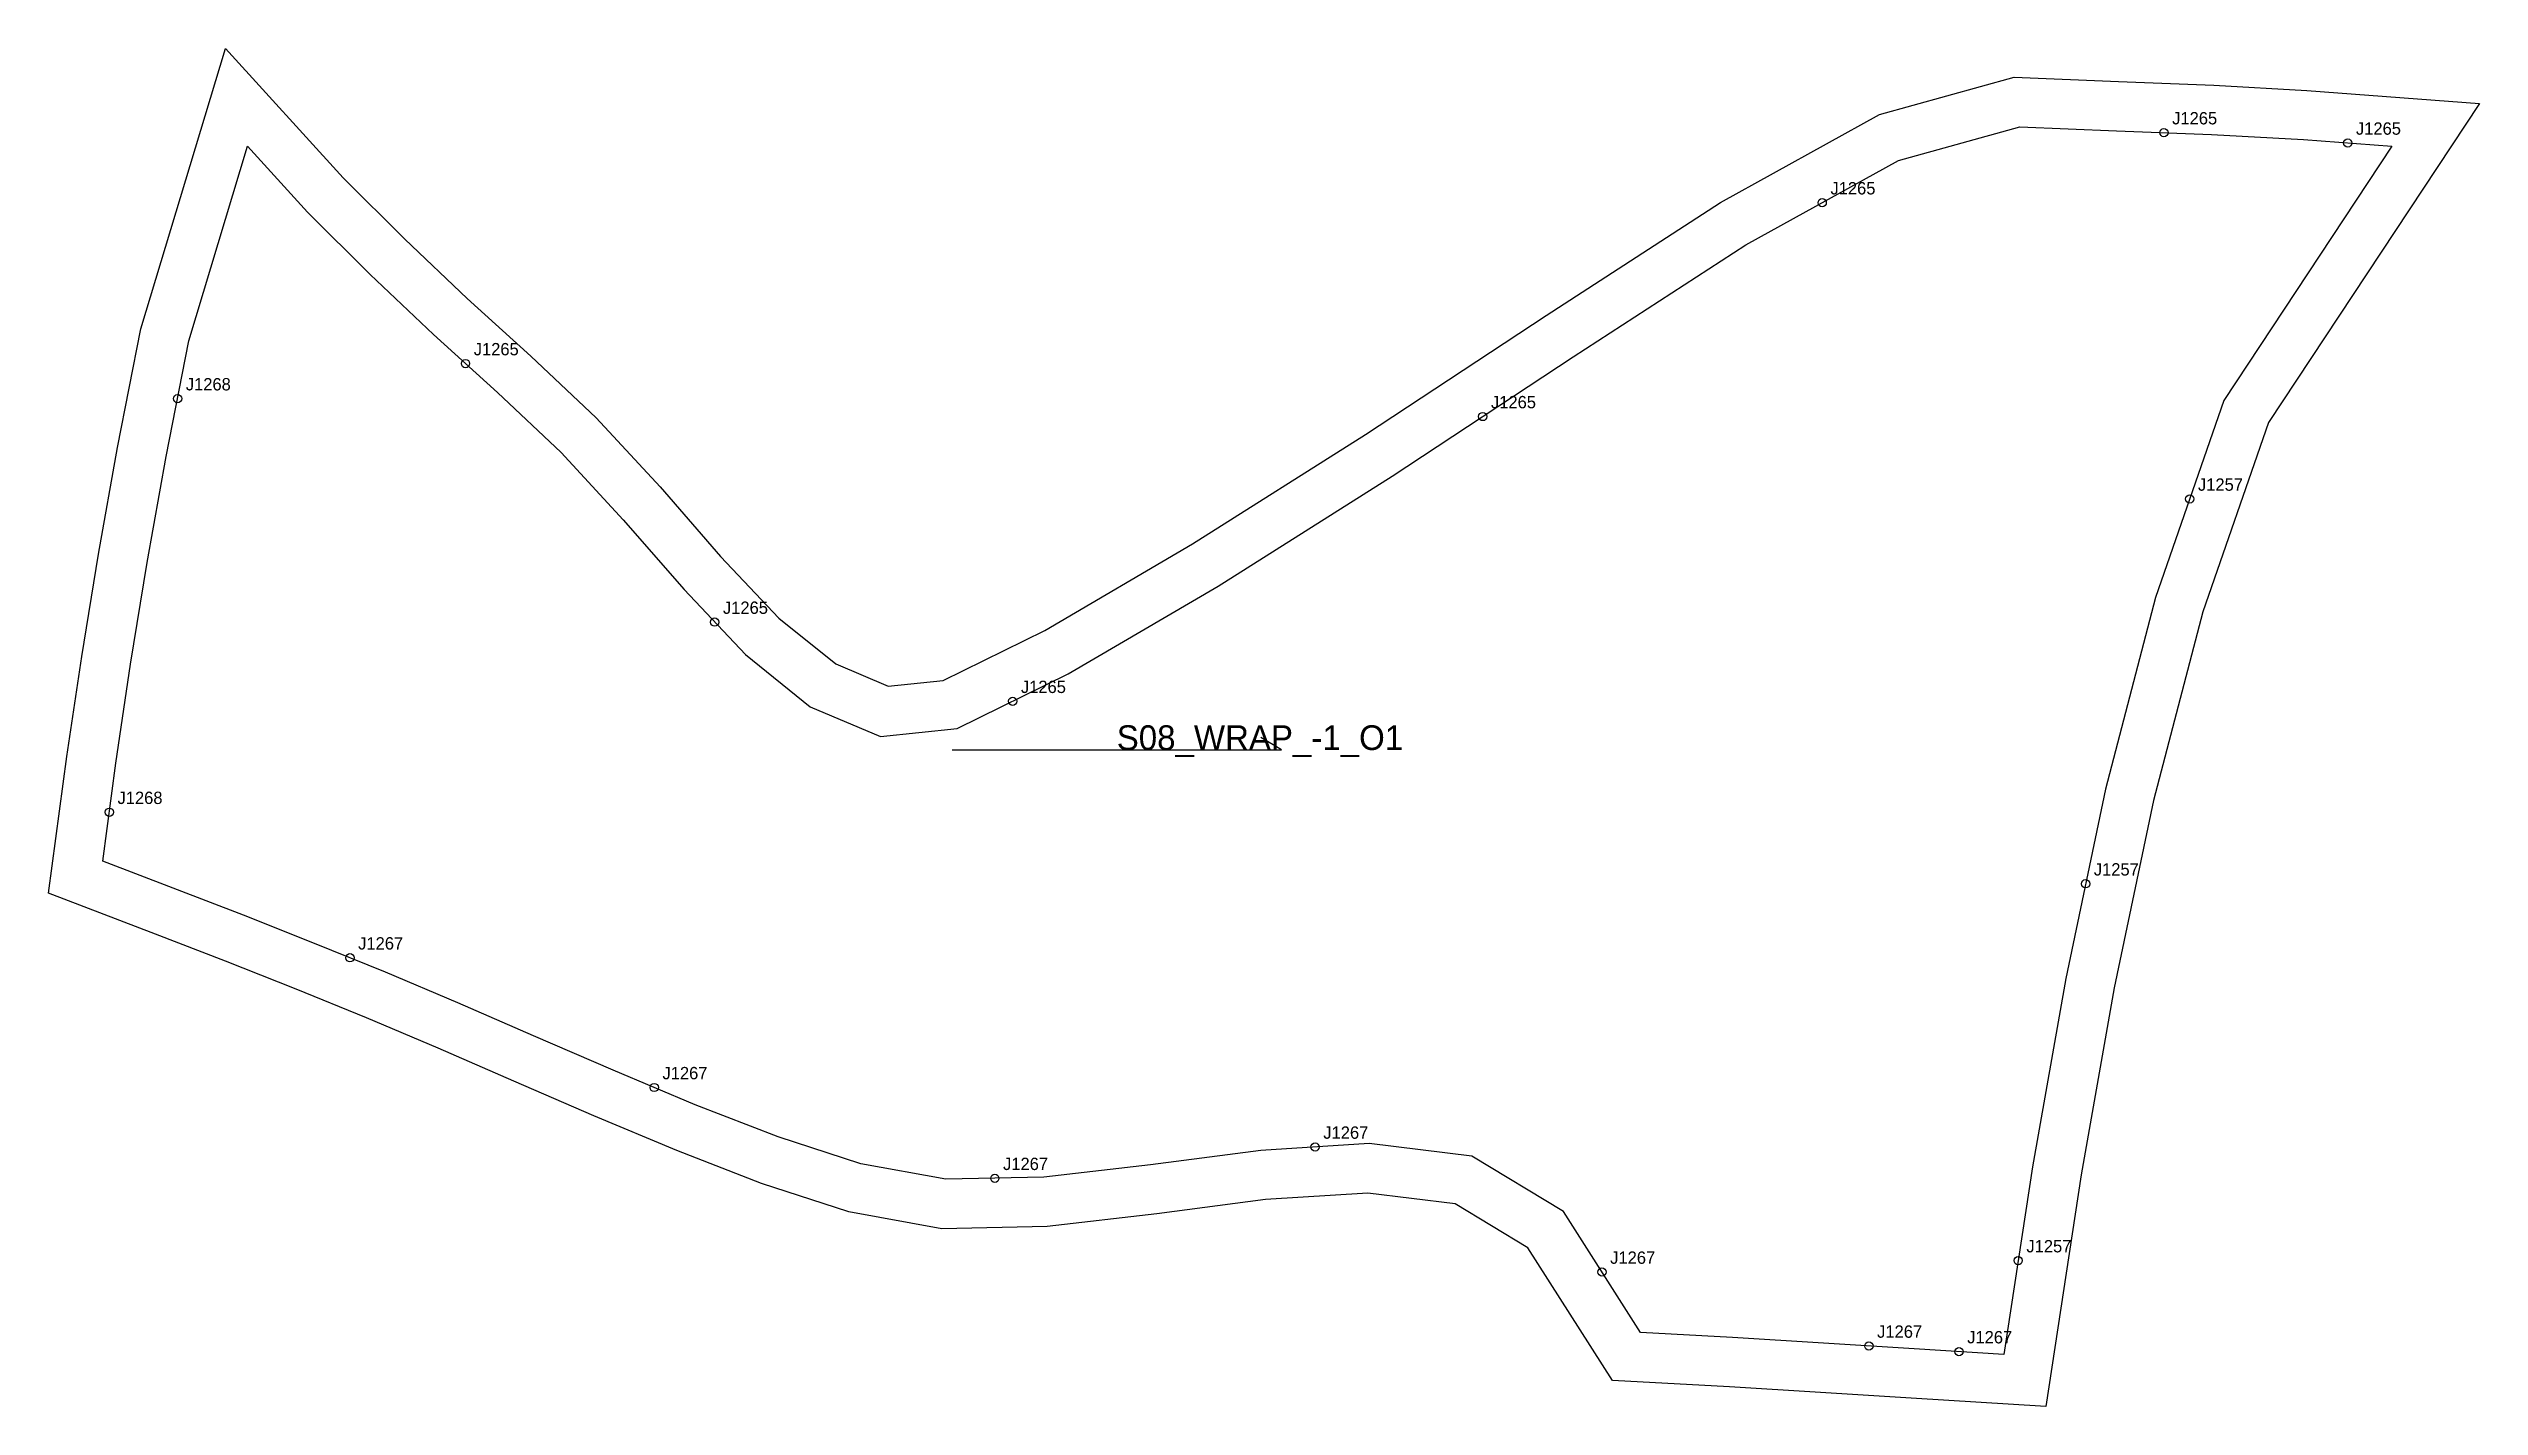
# Model space of a CAD drawing. Header units: millimetres. Extents: x -48 to 542, y -306 to 24.
import ezdxf

# ---------------------------------------------------------------- set-up
doc = ezdxf.new("R2010")
doc.units = ezdxf.units.MM
for name, color, linetype in [('CUT', 1, 'Continuous'), ('GRAIN', 3, 'Continuous'), ('LABEL', 7, 'Continuous'), ('NOTCH', 2, 'Continuous'), ('SEW', 5, 'Continuous')]:
    doc.layers.add(name, color=color, linetype=linetype)

msp = doc.modelspace()

# ---------------------------------------------------------------- linework, layer by layer
at = {"layer": 'CUT'}
msp.add_lwpolyline([(-5.39, 23.73), (23.25, -7.7), (38.17, -22.53), (53.36, -36.96), (68.85, -51.03), (84.69, -65.96), (100.2, -82.76), (114.92, -99.64), (129.09, -114.66), (142.92, -125.76), (155.63, -131.17), (169, -129.76), (193.64, -117.61), (229.53, -96.58), (271.56, -70.05), (315.47, -41.14), (357.8, -13.63), (396.46, 7.71), (429.1, 16.8), (454.46, 15.76), (477.64, 14.85), (500.25, 13.59), (542.15, 10.43), (490.94, -67.13), (474.98, -113.1), (463, -158.91), (453.44, -204.46), (445.44, -249.89), (436.81, -306.14), (404.1, -304.14), (382.11, -302.75), (360, -301.39), (331.57, -299.85), (311.03, -267.62), (293.36, -256.92), (272.13, -254.32), (247.31, -255.91), (220.85, -259.36), (194.22, -262.45), (168.69, -262.99), (146.03, -258.85), (124.87, -251.96), (104.26, -243.98), (84.11, -235.53), (64.7, -227.1), (46.32, -219.09), (28.92, -211.74), (11.77, -204.78), (-5.33, -198.01), (-22.4, -191.41), (-48.33, -181.49), (-43.89, -148.22), (-40.25, -123.93), (-36.19, -99.07), (-31.56, -73.15), (-25.89, -44.36), (-5.39, 23.73)], close=True, dxfattribs=at)
at = {"layer": 'GRAIN'}
for p, q in [((171.14, -146.67), (251.14, -146.67)), ((251.14, -146.67), (246.14, -143.67))]:
    msp.add_line(p, q, dxfattribs=at)
at = {"layer": 'NOTCH'}
for centre in [(465.52, 3.32), (510.17, 0.81), (382.51, -13.7), (52.94, -52.79), (-17, -61.31), (300.05, -65.66), (471.79, -85.69), (113.48, -115.6), (185.86, -134.83), (-33.59, -161.79), (446.49, -179.17), (24.87, -197.15), (98.79, -228.67), (259.32, -243.12), (181.52, -250.72), (430.11, -270.72), (329.01, -273.5), (393.85, -291.47), (415.73, -292.83)]:
    msp.add_circle(centre, 1, dxfattribs=at)
at = {"layer": 'SEW'}
msp.add_lwpolyline([(0, 0), (14.58, -16), (29.81, -31.14), (45.19, -45.75), (60.69, -59.84), (76.16, -74.41), (91.26, -90.78), (106.03, -107.71), (120.93, -123.5), (136.7, -136.15), (153.79, -143.43), (172.38, -141.47), (199.34, -128.18), (235.77, -106.83), (278.07, -80.14), (322.04, -51.18), (363.98, -23.93), (401.03, -3.47), (430.5, 4.73), (453.98, 3.77), (477.07, 2.86), (499.46, 1.61), (520.88, 0), (480.09, -61.77), (463.49, -109.61), (451.32, -156.15), (441.65, -202.19), (433.6, -247.94), (426.61, -293.5), (404.84, -292.17), (382.86, -290.77), (360.69, -289.41), (338.37, -288.2), (319.65, -258.81), (297.38, -245.32), (272.48, -242.28), (246.15, -243.96), (219.38, -247.45), (193.4, -250.47), (169.65, -250.97), (148.98, -247.19), (128.9, -240.65), (108.75, -232.85), (88.82, -224.49), (69.49, -216.1), (51.05, -208.06), (33.51, -200.66), (16.24, -193.65), (-0.96, -186.83), (-18.1, -180.21), (-35.18, -173.67), (-32.01, -149.9), (-28.4, -125.79), (-24.36, -101.09), (-19.77, -75.37), (-14.23, -47.26)], close=True, dxfattribs=at)

# ---------------------------------------------------------------- texts
at = {"layer": 'LABEL'}
for s, height, p in [('J1265', 3, (467.52, 5.32)), ('J1265', 3, (512.17, 2.81)), ('J1265', 3, (384.51, -11.7)), ('J1265', 3, (54.94, -50.79)), ('J1268', 3, (-15, -59.31)), ('J1265', 3, (302.05, -63.66)), ('J1257', 3, (473.79, -83.69)), ('J1265', 3, (115.48, -113.6)), ('J1265', 3, (187.86, -132.83)), ('S08_WRAP_-1_O1', 6, (211.14, -146.67)), ('J1268', 3, (-31.59, -159.79)), ('J1257', 3, (448.49, -177.17)), ('J1267', 3, (26.87, -195.15)), ('J1267', 3, (100.79, -226.67)), ('J1267', 3, (261.32, -241.12)), ('J1267', 3, (183.52, -248.72)), ('J1257', 3, (432.11, -268.72)), ('J1267', 3, (331.01, -271.5)), ('J1267', 3, (395.85, -289.47)), ('J1267', 3, (417.73, -290.83))]:
    msp.add_text(s, height=height, dxfattribs=at).set_placement(p)

doc.saveas('drawing.dxf')
